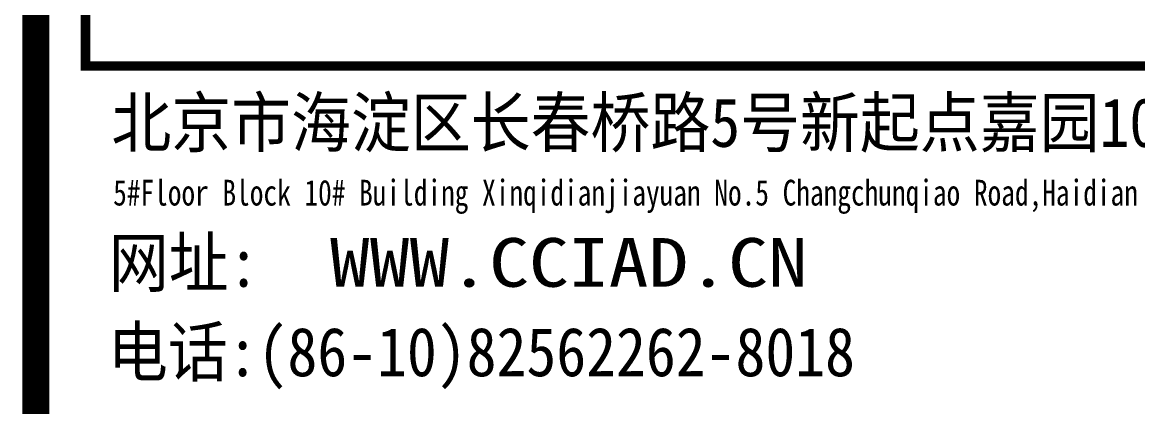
# Model space of a CAD drawing. Header units: inches. Extents: x 0 to 508000, y 0 to 738838.
# Drawn here: x 82579 to 86694, y 112404 to 113823 of the extents above; entities that cross this region are included whole.
import ezdxf

# ---------------------------------------------------------------- set-up
doc = ezdxf.new("R2010")
doc.units = ezdxf.units.IN
doc.header["$LTSCALE"] = 1000
doc.header["$MEASUREMENT"] = 0
doc.layers.add('TK', color=7, linetype='Continuous', true_color=0xffffff)
doc.styles.add('CCIAD-图框(地址栏)', font='SimHei', dxfattribs={"height": 0.2, "bigfont": 'gbcbig.shx'})

# ---------------------------------------------------------------- blocks, each defined once
blk = doc.blocks.new('DAnoyomous23239')
at = {"layer": 'TK', "style": 'CCIAD-图框(地址栏)'}
for s, height, width, p in [('北京市海淀区长春桥路5号新起点嘉园10号楼5层', 1.8, 0.9, (532.072, 346.251)), ('5#Floor Block 10# Building Xinqidianjiayuan No.5 Changchunqiao Road,Haidian District Beijing,P.R.China', 0.950004, 0.78, (532.138, 344.085)), ('网址:', 1.8, 0.9, (531.98, 341.085)), ('WWW.CCIAD.CN', 1.79995, 1.2, (540.133, 341.085)), ('电话:(86-10)82562262-8018', 1.79995, 0.9, (531.945, 337.783))]:
    blk.add_text(s, height=height, dxfattribs=dict(at, width=width)).set_placement(p)
blk = doc.blocks.new('CCIAD-TK-A2-图签')
at = {"layer": 'TK', "lineweight": -3, "const_width": 1}
blk.add_lwpolyline([(529.286, 10.457), (529.286, 410)], dxfattribs=at)
at = {"layer": 'TK', "lineweight": -3, "const_width": 0.347}
blk.add_lwpolyline([(531.117, 349.234), (582.387, 349.234), (582.387, 407.289), (531.117, 407.289)], close=True, dxfattribs=at)
at = {"layer": 'TK'}
blk.add_blockref('DAnoyomous23239', (0, 0), dxfattribs=at)

msp = doc.modelspace()

# ---------------------------------------------------------------- block references
at = {"layer": 'TK', "xscale": 100, "yscale": 100}
msp.add_blockref('CCIAD-TK-A2-图签', (29700, 78738.4), dxfattribs=at)

doc.saveas('drawing.dxf')
